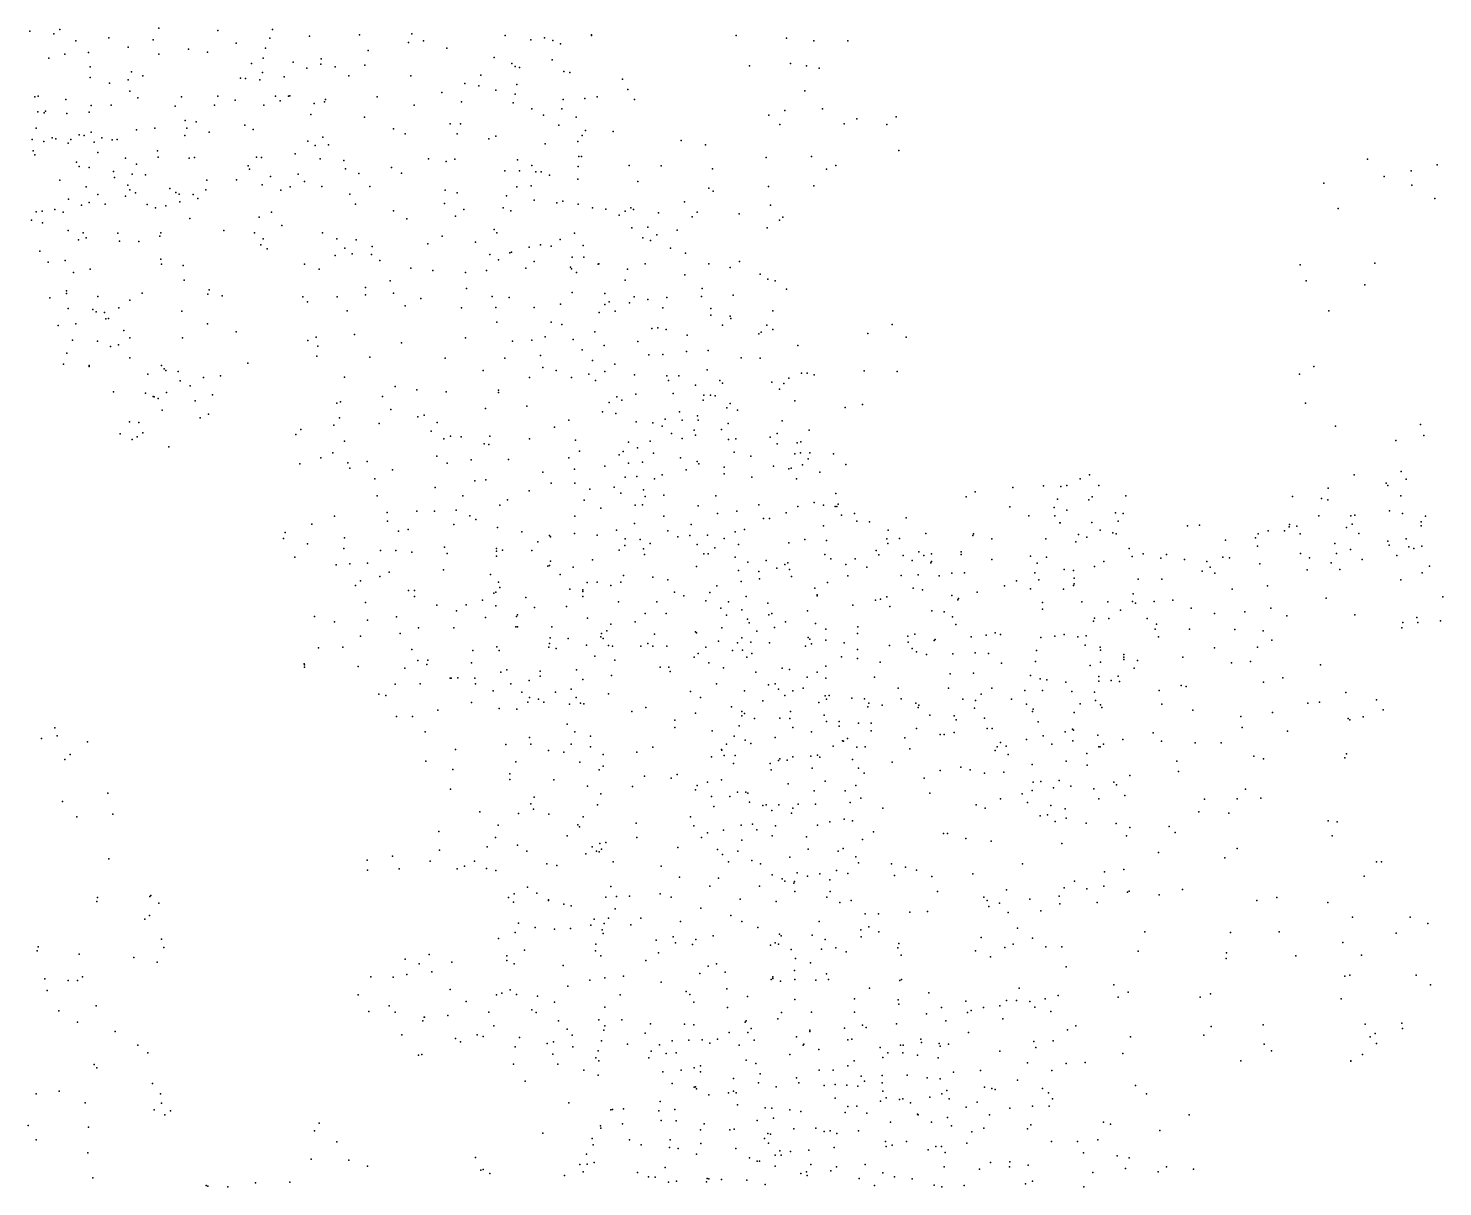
# Model space of a CAD drawing. Header units: millimetres. Extents: x -60275265 to 22802890, y -38578442 to 24337084.
# Drawn here: x -18733378 to -16174378, y -19917304 to -17821304 of the extents above; entities that cross this region are included whole.
import ezdxf

# ---------------------------------------------------------------- set-up
doc = ezdxf.new("R2010")
doc.units = ezdxf.units.MM
doc.header["$MEASUREMENT"] = 0
doc.layers.add('particles', color=7, linetype='Continuous', true_color=0x000000)

msp = doc.modelspace()

# ---------------------------------------------------------------- linework, layer by layer
at = {"layer": 'particles', "color": 93, "true_color": 0x67d435}
for p in [(-18730378, -17826304), (-18687378, -17831304), (-18676378, -17823304), (-18497378, -17821304), (-18390378, -17825304), (-18291378, -17823304), (-18224378, -17835304), (-18134378, -17833304), (-18039378, -17831304), (-17870378, -17834304), (-17714378, -17833304), (-17714378, -17834304), (-17452378, -17834304), (-18647378, -17844304), (-18587378, -17838304), (-18552378, -17855304), (-18507378, -17842304), (-18443378, -17859304), (-18357378, -17848304), (-18304378, -17857304), (-18296378, -17839304), (-18118378, -17861304), (-18045378, -17847304), (-18018378, -17844304), (-17976378, -17857304), (-17824378, -17842304), (-17799378, -17838304), (-17784378, -17843304), (-17770378, -17849304), (-17361378, -17839304), (-17312378, -17844304), (-17250378, -17844304), (-18696378, -17875304), (-18667378, -17868304), (-18624378, -17865304), (-18497378, -17868304), (-18409378, -17864304), (-18329378, -17885304), (-18308378, -17875304), (-18254378, -17882304), (-18204378, -17886304), (-18203378, -17876304), (-17890378, -17874304), (-17858378, -17885304), (-17785378, -17878304), (-17354378, -17885304), (-18621378, -17891304), (-18621378, -17910304), (-18546378, -17900304), (-18526378, -17907304), (-18349378, -17911304), (-18340378, -17912304), (-18309378, -17901304), (-18270378, -17909304), (-18229378, -17893304), (-18178378, -17891304), (-18153378, -17907304), (-18124378, -17888304), (-18041378, -17907304), (-17914378, -17906304), (-17852378, -17890304), (-17844378, -17892304), (-17764378, -17899304), (-17753378, -17901304), (-17428378, -17889304), (-17325378, -17889304), (-17302378, -17893304), (-18586378, -17920304), (-18552378, -17914304), (-18549378, -17935304), (-18314378, -17914304), (-17985378, -17937304), (-17943378, -17921304), (-17918378, -17925304), (-17887378, -17933304), (-17849378, -17923304), (-17658378, -17913304), (-17648378, -17932304), (-17328378, -17934304), (-18721378, -17945304), (-18715378, -17944304), (-18665378, -17950304), (-18619378, -17961304), (-18583378, -17960304), (-18535378, -17947304), (-18467378, -17962304), (-18456378, -17945304), (-18396378, -17960304), (-18390378, -17944304), (-18359378, -17951304), (-18307378, -17960304), (-18286378, -17944304), (-18277378, -17952304), (-18262378, -17944304), (-18260378, -17943304), (-18216378, -17957304), (-18197378, -17954304), (-18195378, -17950304), (-18102378, -17945304), (-18035378, -17960304), (-17949378, -17954304), (-17856378, -17956304), (-17852378, -17940304), (-17765378, -17950304), (-17726378, -17948304), (-17704378, -17945304), (-17636378, -17950304), (-18716378, -17972304), (-18704378, -17974304), (-18702378, -17971304), (-18663378, -17975304), (-18623378, -17973304), (-18449378, -17988304), (-18222378, -17977304), (-18125378, -17982304), (-17822378, -17967304), (-17801378, -17978304), (-17768378, -17967304), (-17742378, -17982304), (-17393378, -17978304), (-17364378, -17970304), (-17296378, -17967304), (-17234378, -17985304), (-17163378, -17981304), (-18719378, -18002304), (-18641378, -18014304), (-18632378, -18015304), (-18619378, -18009304), (-18537378, -18005304), (-18504378, -18002304), (-18450378, -18015304), (-18446378, -18002304), (-18429378, -17990304), (-18406378, -18009304), (-18341378, -17996304), (-18326378, -18004304), (-18072378, -18003304), (-18051378, -18012304), (-17970378, -17994304), (-17957378, -18012304), (-17951378, -17994304), (-17773378, -17996304), (-17731378, -18015304), (-17725378, -18006304), (-17675378, -18008304), (-17373378, -17995304), (-17257378, -17994304), (-17180378, -17995304), (-18726378, -18022304), (-18705378, -18026304), (-18690378, -18019304), (-18683378, -18021304), (-18661378, -18029304), (-18656378, -18022304), (-18614378, -18027304), (-18600378, -18019304), (-18581378, -18023304), (-18572378, -18022304), (-18227378, -18025304), (-18214378, -18033304), (-18200378, -18018304), (-18190378, -18032304), (-17900378, -18021304), (-17887378, -18016304), (-17798378, -18030304), (-17739378, -18026304), (-17552378, -18024304), (-17508378, -18032304), (-18724378, -18043304), (-18721378, -18050304), (-18646378, -18063304), (-18607378, -18046304), (-18557378, -18056304), (-18499378, -18043304), (-18498378, -18054304), (-18442378, -18056304), (-18432378, -18055304), (-18320378, -18054304), (-18311378, -18055304), (-18250378, -18048304), (-18205378, -18057304), (-18162378, -18060304), (-18009378, -18057304), (-17977378, -18062304), (-17961378, -18058304), (-17848378, -18059304), (-17737378, -18053304), (-17732378, -18053304), (-17398378, -18055304), (-17316378, -18053304), (-17158378, -18042304), (-16310378, -18058304), (-18641378, -18071304), (-18623378, -18073304), (-18579378, -18080304), (-18577378, -18091304), (-18545378, -18085304), (-18537378, -18067304), (-18521378, -18086304), (-18335378, -18070304), (-18333378, -18076304), (-18295378, -18089304), (-18245378, -18085304), (-18159378, -18075304), (-18135378, -18084304), (-18076378, -18073304), (-18058378, -18083304), (-17871378, -18079304), (-17844378, -18079304), (-17822378, -18069304), (-17815378, -18081304), (-17805378, -18081304), (-17790378, -18087304), (-17738378, -18071304), (-17646378, -18069304), (-17588378, -18070304), (-17495378, -18075304), (-17289378, -18076304), (-17272378, -18069304), (-16280378, -18089304), (-16231378, -18079304), (-16184378, -18068304), (-18676378, -18096304), (-18628378, -18108304), (-18553378, -18105304), (-18549378, -18113304), (-18477378, -18111304), (-18412378, -18113304), (-18410378, -18096304), (-18356378, -18095304), (-18310378, -18104304), (-18276378, -18114304), (-18259378, -18108304), (-18233378, -18098304), (-18202378, -18107304), (-18115378, -18107304), (-17979378, -18114304), (-17849378, -18108304), (-17823378, -18106304), (-17739378, -18094304), (-17630378, -18098304), (-17502378, -18110304), (-17494378, -18116304), (-17394378, -18107304), (-17312378, -18106304), (-16389378, -18101304), (-16230378, -18105304), (-18660378, -18130304), (-18637378, -18141304), (-18623378, -18136304), (-18607378, -18122304), (-18594378, -18139304), (-18557378, -18125304), (-18539378, -18119304), (-18518378, -18140304), (-18484378, -18142304), (-18466378, -18118304), (-18460378, -18121304), (-18459378, -18135304), (-18435378, -18122304), (-18426378, -18129304), (-18151378, -18121304), (-18141378, -18139304), (-17980378, -18138304), (-17957378, -18119304), (-17868378, -18124304), (-17818378, -18132304), (-17777378, -18137304), (-17766378, -18134304), (-17738378, -18139304), (-17546378, -18135304), (-17390378, -18141304), (-16188378, -18129304), (-18727378, -18168304), (-18719378, -18153304), (-18708378, -18152304), (-18685378, -18149304), (-18670378, -18154304), (-18503378, -18146304), (-18441378, -18165304), (-18315378, -18163304), (-18293378, -18154304), (-18072378, -18151304), (-18048378, -18166304), (-17960378, -18161304), (-17945378, -18149304), (-17874378, -18146304), (-17860378, -18151304), (-17712378, -18146304), (-17688378, -18148304), (-17664378, -18159304), (-17653378, -18152304), (-17643378, -18146304), (-17638378, -18149304), (-17593378, -18155304), (-17532378, -18162304), (-17523378, -18154304), (-17447378, -18157304), (-17374378, -18168304), (-17368378, -18163304), (-16363378, -18147304), (-18707378, -18173304), (-18661378, -18187304), (-18634378, -18191304), (-18571378, -18192304), (-18493378, -18191304), (-18379378, -18187304), (-18324378, -18191304), (-18274378, -18178304), (-18201378, -18191304), (-17890378, -18185304), (-17885378, -18191304), (-17745378, -18192304), (-17641378, -18182304), (-17612378, -18181304), (-17559378, -18186304), (-17396378, -18182304), (-18642378, -18204304), (-18628378, -18200304), (-18568378, -18206304), (-18533378, -18207304), (-18495378, -18197304), (-18312378, -18213304), (-18308378, -18202304), (-18175378, -18202304), (-18160378, -18219304), (-18140378, -18204304), (-18111378, -18216304), (-18010378, -18211304), (-17984378, -18197304), (-17924378, -18208304), (-17827378, -18217304), (-17806378, -18213304), (-17787378, -18215304), (-17771378, -18203304), (-17729378, -18214304), (-17621378, -18200304), (-17607378, -18205304), (-17596378, -18195304), (-17571378, -18219304), (-18712378, -18224304), (-18697378, -18244304), (-18666378, -18241304), (-18493378, -18239304), (-18301378, -18220304), (-18178378, -18232304), (-18147378, -18229304), (-18112378, -18230304), (-18097378, -18241304), (-17898378, -18230304), (-17882378, -18240304), (-17862378, -18227304), (-17859378, -18226304), (-17818378, -18243304), (-17749378, -18235304), (-17728378, -18235304), (-17544378, -18228304), (-17446378, -18243304), (-18651378, -18263304), (-18621378, -18257304), (-18492378, -18248304), (-18453378, -18250304), (-18233378, -18248304), (-18207378, -18257304), (-18041378, -18255304), (-18001378, -18259304), (-17942378, -18263304), (-17904378, -18259304), (-17833378, -18255304), (-17752378, -18253304), (-17750378, -18256304), (-17741378, -18263304), (-17702378, -18248304), (-17701378, -18247304), (-17649378, -18257304), (-17617378, -18247304), (-17545378, -18267304), (-17502378, -18247304), (-17463378, -18254304), (-17409378, -18266304), (-16432378, -18249304), (-16297378, -18246304), (-18664378, -18296304), (-18451378, -18277304), (-18406378, -18294304), (-18123378, -18290304), (-18078378, -18278304), (-17940378, -18292304), (-17653378, -18277304), (-17514378, -18292304), (-17395378, -18275304), (-17382378, -18278304), (-17361378, -18293304), (-16421378, -18278304), (-16315378, -18285304), (-18694378, -18309304), (-18664378, -18301304), (-18607378, -18306304), (-18549378, -18313304), (-18527378, -18300304), (-18408378, -18302304), (-18382378, -18305304), (-18236378, -18307304), (-18228378, -18316304), (-18174378, -18307304), (-18123378, -18303304), (-18072378, -18300304), (-18023378, -18310304), (-17894378, -18306304), (-17863378, -18308304), (-17770378, -18320304), (-17749378, -18299304), (-17690378, -18301304), (-17690378, -18321304), (-17682378, -18316304), (-17645378, -18318304), (-17637378, -18307304), (-17612378, -18312304), (-17578378, -18308304), (-17515378, -18306304), (-17458378, -18304304), (-18661378, -18328304), (-18616378, -18330304), (-18610378, -18334304), (-18595378, -18335304), (-18593378, -18347304), (-18588378, -18346304), (-18569378, -18327304), (-18455378, -18333304), (-18156378, -18332304), (-18051378, -18323304), (-17949378, -18327304), (-17887378, -18326304), (-17818378, -18326304), (-17700378, -18335304), (-17671378, -18333304), (-17585378, -18327304), (-17498378, -18328304), (-17498378, -18340304), (-17463378, -18342304), (-17462378, -18346304), (-17386378, -18332304), (-16380378, -18332304), (-18679378, -18359304), (-18647378, -18356304), (-18560378, -18368304), (-18409378, -18356304), (-18357378, -18370304), (-17885378, -18353304), (-17787378, -18353304), (-17768378, -18357304), (-17708378, -18370304), (-17605378, -18364304), (-17594378, -18363304), (-17579378, -18366304), (-17477378, -18358304), (-17407378, -18371304), (-17397378, -18358304), (-17386378, -18366304), (-17214378, -18373304), (-17170378, -18357304), (-18653378, -18385304), (-18608378, -18387304), (-18584378, -18397304), (-18570378, -18394304), (-18549378, -18381304), (-18454378, -18381304), (-18227378, -18386304), (-18212378, -18380304), (-18209378, -18396304), (-18143378, -18375304), (-18058378, -18390304), (-17942378, -18381304), (-17857378, -18387304), (-17822378, -18385304), (-17798378, -18379304), (-17747378, -18384304), (-17691378, -18395304), (-17630378, -18388304), (-17541378, -18376304), (-17411378, -18374304), (-17341378, -18395304), (-17145378, -18380304), (-18663378, -18409304), (-18549378, -18417304), (-18211378, -18414304), (-18115378, -18416304), (-17979378, -18418304), (-17871378, -18418304), (-17806378, -18413304), (-17731378, -18403304), (-17712378, -18422304), (-17610378, -18412304), (-17585378, -18411304), (-17542378, -18406304), (-17503378, -18404304), (-17443378, -18417304), (-17409378, -18418304), (-18669378, -18429304), (-18623378, -18431304), (-18623378, -18433304), (-18517378, -18447304), (-18492378, -18431304), (-18487378, -18437304), (-18484378, -18440304), (-18462378, -18442304), (-18385378, -18450304), (-18336378, -18427304), (-17910378, -18440304), (-17802378, -18435304), (-17778378, -18440304), (-17719378, -18447304), (-17690378, -18442304), (-17672378, -18429304), (-17636378, -18448304), (-17578378, -18450304), (-17556378, -18450304), (-17505378, -18439304), (-17334378, -18445304), (-17324378, -18445304), (-17311378, -18448304), (-17221378, -18441304), (-17161378, -18442304), (-16433378, -18447304), (-16407378, -18433304), (-18458378, -18459304), (-18440378, -18468304), (-18416378, -18453304), (-18161378, -18452304), (-18069378, -18469304), (-18030378, -18475304), (-17826378, -18453304), (-17750378, -18453304), (-17707378, -18458304), (-17575378, -18458304), (-17526378, -18467304), (-17482378, -18458304), (-17477378, -18463304), (-17388378, -18461304), (-17374378, -18474304), (-17366378, -18464304), (-17357378, -18454304), (-18579378, -18479304), (-18521378, -18481304), (-18507378, -18487304), (-18505378, -18488304), (-18498378, -18491304), (-18483378, -18480304), (-18431378, -18495304), (-18400378, -18484304), (-18175378, -18499304), (-18168378, -18497304), (-18092378, -18487304), (-17977378, -18479304), (-17882378, -18476304), (-17882378, -18480304), (-17682378, -18498304), (-17668378, -18488304), (-17659378, -18494304), (-17634378, -18483304), (-17566378, -18482304), (-17512378, -18494304), (-17511378, -18485304), (-17499378, -18485304), (-17490378, -18486304), (-17463378, -18500304), (-17346378, -18495304), (-16422378, -18499304), (-18491378, -18512304), (-18422378, -18526304), (-18407378, -18519304), (-18170378, -18526304), (-18077378, -18511304), (-18028378, -18524304), (-18017378, -18521304), (-17906378, -18509304), (-17831378, -18505304), (-17694378, -18515304), (-17670378, -18518304), (-17555378, -18515304), (-17522378, -18522304), (-17469378, -18508304), (-17450378, -18512304), (-17255378, -18507304), (-17224378, -18502304), (-18550378, -18533304), (-18533378, -18534304), (-18240378, -18547304), (-18180378, -18539304), (-18098378, -18536304), (-18004378, -18550304), (-17993378, -18534304), (-17781378, -18543304), (-17755378, -18530304), (-17633378, -18533304), (-17603378, -18535304), (-17586378, -18541304), (-17581378, -18528304), (-17550378, -18530304), (-17528378, -18548304), (-17521378, -18530304), (-17479378, -18547304), (-17467378, -18536304), (-17369378, -18531304), (-17320378, -18548304), (-16368378, -18541304), (-16214378, -18538304), (-18567378, -18555304), (-18545378, -18565304), (-18536378, -18560304), (-18526378, -18553304), (-18479378, -18578304), (-18249378, -18556304), (-18161378, -18568304), (-17981378, -18564304), (-17969378, -18559304), (-17950378, -18560304), (-17908378, -18573304), (-17900378, -18574304), (-17898378, -18559304), (-17826378, -18564304), (-17743378, -18566304), (-17647378, -18570304), (-17608378, -18568304), (-17569378, -18554304), (-17550378, -18563304), (-17526378, -18557304), (-17466378, -18565304), (-17453378, -18564304), (-17391378, -18561304), (-17378378, -18554304), (-17378378, -18573304), (-17342378, -18571304), (-17335378, -18569304), (-16259378, -18567304), (-16208378, -18558304), (-18204378, -18598304), (-18182378, -18589304), (-17994378, -18595304), (-17932378, -18602304), (-17864378, -18601304), (-17755378, -18598304), (-17736378, -18586304), (-17664378, -18593304), (-17657378, -18587304), (-17631378, -18580304), (-17602378, -18590304), (-17553378, -18598304), (-17456378, -18588304), (-17426378, -18595304), (-17346378, -18591304), (-17336378, -18589304), (-17322378, -18600304), (-17319378, -18589304), (-17276378, -18591304), (-18242378, -18609304), (-18155378, -18607304), (-18151378, -18617304), (-18120378, -18605304), (-18074378, -18620304), (-17975378, -18608304), (-17802378, -18624304), (-17745378, -18619304), (-17690378, -18613304), (-17647378, -18608304), (-17622378, -18606304), (-17586378, -18629304), (-17543378, -18620304), (-17523378, -18605304), (-17520378, -18609304), (-17474378, -18615304), (-17474378, -18627304), (-17385378, -18613304), (-17357378, -18618304), (-17353378, -18617304), (-17332378, -18611304), (-17301378, -18624304), (-17254378, -18610304), (-16813378, -18629304), (-16334378, -18629304), (-16249378, -18623304), (-18106378, -18636304), (-17997378, -18652304), (-17925378, -18640304), (-17905378, -18638304), (-17787378, -18644304), (-17744378, -18644304), (-17673378, -18651304), (-17653378, -18633304), (-17632378, -18632304), (-17600378, -18636304), (-17424378, -18633304), (-17343378, -18636304), (-16952378, -18652304), (-16896378, -18649304), (-16865378, -18650304), (-16854378, -18648304), (-16830378, -18636304), (-16796378, -18648304), (-16381378, -18653304), (-16276378, -18644304), (-16273378, -18648304), (-16240378, -18637304), (-18102378, -18667304), (-17947378, -18667304), (-17866378, -18674304), (-17827378, -18658304), (-17727378, -18675304), (-17717378, -18655304), (-17661378, -18662304), (-17620378, -18656304), (-17617378, -18668304), (-17583378, -18666304), (-17489378, -18667304), (-17311378, -18679304), (-17272378, -18663304), (-17036378, -18669304), (-17020378, -18660304), (-16871378, -18673304), (-16814378, -18674304), (-16808378, -18669304), (-16747378, -18667304), (-16446378, -18668304), (-16393378, -18672304), (-16382378, -18674304), (-16250378, -18667304), (-18179378, -18704304), (-18084378, -18697304), (-18030378, -18695304), (-17998378, -18695304), (-17959378, -18693304), (-17934378, -18703304), (-17880378, -18684304), (-17744378, -18704304), (-17697378, -18689304), (-17635378, -18684304), (-17622378, -18683304), (-17583378, -18704304), (-17521378, -18685304), (-17486378, -18699304), (-17451378, -18695304), (-17411378, -18683304), (-17362378, -18698304), (-17341378, -18686304), (-17294378, -18684304), (-17273378, -18686304), (-17270378, -18686304), (-17268378, -18682304), (-17262378, -18702304), (-17238378, -18699304), (-16957378, -18687304), (-16923378, -18703304), (-16877378, -18688304), (-16876378, -18703304), (-16854378, -18693304), (-16766378, -18698304), (-16752378, -18699304), (-16398378, -18703304), (-16340378, -18703304), (-16333378, -18702304), (-16270378, -18694304), (-16247378, -18699304), (-16205378, -18704304), (-18220378, -18718304), (-18083378, -18713304), (-18063378, -18731304), (-18046378, -18728304), (-17963378, -18719304), (-17923378, -18710304), (-17884378, -18724304), (-17669378, -18729304), (-17636378, -18717304), (-17576378, -18730304), (-17534378, -18719304), (-17437378, -18728304), (-17403378, -18708304), (-17392378, -18708304), (-17294378, -18721304), (-17234378, -18713304), (-17211378, -18714304), (-17177378, -18729304), (-17145378, -18707304), (-16867378, -18716304), (-16866378, -18716304), (-16809378, -18715304), (-16794378, -18729304), (-16761378, -18713304), (-16636378, -18721304), (-16614378, -18720304), (-16490378, -18730304), (-16460378, -18730304), (-16452378, -18723304), (-16451378, -18719304), (-16438378, -18722304), (-16348378, -18724304), (-16338378, -18718304), (-16213378, -18714304), (-16213378, -18721304), (-18271378, -18744304), (-18268378, -18733304), (-18228378, -18754304), (-18161378, -18743304), (-17840378, -18732304), (-17811378, -18750304), (-17790378, -18739304), (-17788378, -18741304), (-17745378, -18735304), (-17704378, -18738304), (-17654378, -18757304), (-17653378, -18745304), (-17626378, -18746304), (-17608378, -18753304), (-17558378, -18741304), (-17536378, -18739304), (-17523378, -18755304), (-17504378, -18738304), (-17474378, -18744304), (-17454378, -18732304), (-17448378, -18755304), (-17357378, -18752304), (-17328378, -18746304), (-17289378, -18748304), (-17180378, -18745304), (-17178378, -18753304), (-17157378, -18744304), (-17109378, -18735304), (-17024378, -18739304), (-17023378, -18736304), (-16990378, -18745304), (-16892378, -18745304), (-16838378, -18750304), (-16833378, -18737304), (-16818378, -18742304), (-16771378, -18734304), (-16765378, -18736304), (-16567378, -18747304), (-16513378, -18743304), (-16508378, -18736304), (-16432378, -18736304), (-16369378, -18753304), (-16326378, -18735304), (-16273378, -18749304), (-16271378, -18756304), (-16240378, -18745304), (-18251378, -18778304), (-18162378, -18762304), (-18096378, -18766304), (-18068378, -18766304), (-18039378, -18769304), (-17980378, -18760304), (-17975378, -18771304), (-17886378, -18762304), (-17886378, -18767304), (-17886378, -18776304), (-17875378, -18765304), (-17822378, -18766304), (-17664378, -18765304), (-17620378, -18763304), (-17618378, -18773304), (-17511378, -18772304), (-17503378, -18772304), (-17491378, -18761304), (-17454378, -18778304), (-17292378, -18773304), (-17281378, -18781304), (-17237378, -18781304), (-17199378, -18766304), (-17194378, -18774304), (-17150378, -18775304), (-17122378, -18768304), (-17113378, -18775304), (-17099378, -18772304), (-17045378, -18768304), (-17045378, -18773304), (-16990378, -18782304), (-16920378, -18776304), (-16891378, -18778304), (-16741378, -18762304), (-16736378, -18777304), (-16716378, -18772304), (-16684378, -18780304), (-16684378, -18780304), (-16674378, -18773304), (-16641378, -18782304), (-16572378, -18778304), (-16560378, -18779304), (-16509378, -18758304), (-16431378, -18771304), (-16415378, -18779304), (-16366378, -18771304), (-16341378, -18764304), (-16320378, -18782304), (-16257378, -18775304), (-16235378, -18759304), (-16226378, -18762304), (-16212378, -18758304), (-18176378, -18792304), (-18151378, -18790304), (-18119378, -18789304), (-18080378, -18805304), (-17982378, -18801304), (-17793378, -18794304), (-17790378, -18793304), (-17788378, -18785304), (-17747378, -18796304), (-17712378, -18783304), (-17524378, -18795304), (-17448378, -18802304), (-17431378, -18787304), (-17411378, -18804304), (-17398378, -18784304), (-17379378, -18798304), (-17364378, -18791304), (-17359378, -18788304), (-17356378, -18800304), (-17254378, -18791304), (-17216378, -18796304), (-17134378, -18784304), (-17100378, -18788304), (-17099378, -18786304), (-17062378, -18807304), (-17039378, -18806304), (-16912378, -18806304), (-16908378, -18789304), (-16859378, -18800304), (-16842378, -18802304), (-16804378, -18795304), (-16787378, -18786304), (-16609378, -18803304), (-16601378, -18786304), (-16595378, -18796304), (-16586378, -18807304), (-16505378, -18790304), (-16419378, -18801304), (-16376378, -18788304), (-16360378, -18800304), (-16211378, -18806304), (-16198378, -18794304), (-18141378, -18829304), (-18132378, -18821304), (-18097378, -18813304), (-17897378, -18809304), (-17882378, -18823304), (-17880378, -18833304), (-17771378, -18809304), (-17722378, -18824304), (-17704378, -18823304), (-17679378, -18829304), (-17661378, -18823304), (-17656378, -18811304), (-17603378, -18814304), (-17576378, -18819304), (-17487378, -18830304), (-17443378, -18822304), (-17410378, -18817304), (-17352378, -18813304), (-17287378, -18824304), (-17250378, -18812304), (-17154378, -18811304), (-17123378, -18810304), (-17085378, -18812304), (-16967378, -18830304), (-16945378, -18821304), (-16905378, -18819304), (-16842378, -18829304), (-16841378, -18816304), (-16841378, -18826304), (-16725378, -18818304), (-16682378, -18818304), (-16491378, -18830304), (-16250378, -18819304), (-18045378, -18838304), (-18034378, -18838304), (-18034378, -18849304), (-17911378, -18856304), (-17891378, -18843304), (-17887378, -18841304), (-17833378, -18851304), (-17753378, -18836304), (-17730378, -18837304), (-17730378, -18840304), (-17730378, -18849304), (-17665378, -18859304), (-17596378, -18859304), (-17564378, -18841304), (-17547378, -18848304), (-17507378, -18857304), (-17500378, -18842304), (-17466378, -18859304), (-17434378, -18849304), (-17310378, -18834304), (-17306378, -18846304), (-17306378, -18848304), (-17200378, -18856304), (-17191378, -18854304), (-17180378, -18850304), (-17132378, -18834304), (-17115378, -18837304), (-17062378, -18847304), (-17051378, -18855304), (-17050378, -18853304), (-17016378, -18841304), (-16920378, -18835304), (-16860378, -18836304), (-16827378, -18859304), (-16780378, -18859304), (-16735378, -18858304), (-16734378, -18844304), (-16696378, -18858304), (-16662378, -18856304), (-16555378, -18836304), (-16385378, -18852304), (-16174378, -18850304), (-18215378, -18885304), (-18123378, -18860304), (-17994378, -18865304), (-17958378, -18875304), (-17941378, -18864304), (-17887378, -18866304), (-17850378, -18885304), (-17848378, -18882304), (-17817378, -18869304), (-17759378, -18867304), (-17617378, -18880304), (-17579378, -18880304), (-17480378, -18870304), (-17470378, -18883304), (-17442378, -18873304), (-17395378, -18861304), (-17393378, -18882304), (-17388378, -18880304), (-17323378, -18875304), (-17241378, -18865304), (-17174378, -18867304), (-17098378, -18875304), (-17076378, -18877304), (-16898378, -18860304), (-16898378, -18872304), (-16757378, -18874304), (-16730378, -18861304), (-16629378, -18870304), (-16587378, -18880304), (-16532378, -18877304), (-16485378, -18870304), (-16456378, -18884304), (-16333378, -18882304), (-18179378, -18895304), (-18119378, -18892304), (-18067378, -18886304), (-18027378, -18906304), (-17963378, -18906304), (-17906378, -18887304), (-17851378, -18904304), (-17848378, -18904304), (-17786378, -18904304), (-17721378, -18888304), (-17679378, -18899304), (-17635378, -18895304), (-17478378, -18906304), (-17432378, -18890304), (-17429378, -18897304), (-17383378, -18905304), (-17363378, -18895304), (-17309378, -18898304), (-17290378, -18908304), (-17232378, -18904304), (-17061378, -18886304), (-17055378, -18900304), (-16806378, -18894304), (-16804378, -18888304), (-16778378, -18889304), (-16709378, -18889304), (-16694378, -18908304), (-16692378, -18899304), (-16632378, -18908304), (-16550378, -18909304), (-16248378, -18906304), (-16246378, -18896304), (-16221378, -18887304), (-16219378, -18896304), (-16178378, -18893304), (-18132378, -18921304), (-18060378, -18916304), (-17790378, -18934304), (-17789378, -18924304), (-17756378, -18925304), (-17697378, -18922304), (-17696378, -18916304), (-17693378, -18925304), (-17686378, -18911304), (-17612378, -18934304), (-17600378, -18917304), (-17526378, -18913304), (-17524378, -18915304), (-17484378, -18930304), (-17450378, -18933304), (-17442378, -18924304), (-17426378, -18932304), (-17415378, -18912304), (-17392378, -18933304), (-17322378, -18923304), (-17319378, -18926304), (-17316378, -18935304), (-17290378, -18928304), (-17257378, -18933304), (-17233378, -18916304), (-17142378, -18921304), (-17141378, -18932304), (-17129378, -18917304), (-17094378, -18929304), (-17092378, -18927304), (-17027378, -18922304), (-17000378, -18919304), (-16984378, -18915304), (-16974378, -18918304), (-16901378, -18923304), (-16876378, -18921304), (-16859378, -18918304), (-16834378, -18922304), (-16819378, -18920304), (-16688378, -18922304), (-16499378, -18911304), (-16483378, -18928304), (-18208378, -18942304), (-18164378, -18941304), (-18039378, -18945304), (-17929378, -18947304), (-17885378, -18940304), (-17881378, -18947304), (-17791378, -18941304), (-17778378, -18943304), (-17723378, -18937304), (-17708378, -18957304), (-17683378, -18938304), (-17676378, -18939304), (-17625378, -18939304), (-17603378, -18939304), (-17578378, -18939304), (-17528378, -18959304), (-17521378, -18952304), (-17507378, -18941304), (-17459378, -18947304), (-17441378, -18946304), (-17433378, -18959304), (-17424378, -18952304), (-17327378, -18939304), (-17262378, -18958304), (-17233378, -18945304), (-17233378, -18961304), (-17175378, -18938304), (-17134378, -18943304), (-17126378, -18949304), (-17108378, -18954304), (-17060378, -18953304), (-17020378, -18951304), (-16996378, -18952304), (-16909378, -18947304), (-16821378, -18937304), (-16794378, -18941304), (-16793378, -18946304), (-16751378, -18954304), (-16751378, -18959304), (-16644378, -18959304), (-16587378, -18942304), (-16509378, -18941304), (-18234378, -18971304), (-18233378, -18973304), (-18233378, -18977304), (-18136378, -18976304), (-18052378, -18979304), (-18028378, -18965304), (-18012378, -18972304), (-18010378, -18964304), (-17931378, -18969304), (-17878378, -18986304), (-17867378, -18982304), (-17807378, -18984304), (-17741378, -18982304), (-17672378, -18964304), (-17590378, -18977304), (-17574378, -18977304), (-17572378, -18985304), (-17502378, -18969304), (-17475378, -18978304), (-17417378, -18986304), (-17369378, -18979304), (-17356378, -18981304), (-17306378, -18986304), (-17290378, -18975304), (-17192378, -18968304), (-16972378, -18970304), (-16911378, -18967304), (-16812378, -18974304), (-16793378, -18968304), (-16751378, -18963304), (-16732378, -18979304), (-16726378, -18965304), (-16556378, -18969304), (-16522378, -18967304), (-16395378, -18973304), (-18069378, -19008304), (-18024378, -19007304), (-17970378, -18997304), (-17968378, -18997304), (-17956378, -18996304), (-17925378, -18997304), (-17924378, -19007304), (-17860378, -19007304), (-17827378, -19001304), (-17807378, -18993304), (-17730378, -18999304), (-17678378, -18992304), (-17488378, -19007304), (-17394378, -19009304), (-17382378, -19007304), (-17324378, -18995304), (-17290378, -18997304), (-17202378, -18995304), (-17065378, -18989304), (-17023378, -18988304), (-16920378, -18992304), (-16902378, -18998304), (-16890378, -19000304), (-16856378, -19004304), (-16796378, -18994304), (-16796378, -19002304), (-16774378, -19001304), (-16761378, -18993304), (-16759378, -19003304), (-16647378, -19010304), (-16638378, -19012304), (-16498378, -19004304), (-16463378, -18996304), (-18099378, -19026304), (-18086378, -19028304), (-17892378, -19020304), (-17840378, -19022304), (-17826378, -19032304), (-17810378, -19035304), (-17779378, -19022304), (-17751378, -19017304), (-17742378, -19032304), (-17683378, -19025304), (-17535378, -19021304), (-17517378, -19032304), (-17437378, -19020304), (-17404378, -19038304), (-17376378, -19017304), (-17364378, -19028304), (-17350378, -19020304), (-17331378, -19015304), (-17291378, -19029304), (-17289378, -19035304), (-17284378, -19028304), (-17243378, -19033304), (-17220378, -19034304), (-17159378, -19015304), (-17154378, -19034304), (-17068378, -19015304), (-17042378, -19035304), (-17019378, -19037304), (-17009378, -19026304), (-16990378, -19015304), (-16954378, -19035304), (-16930378, -19019304), (-16898378, -19019304), (-16845378, -19021304), (-16804378, -19022304), (-16802378, -19037304), (-16687378, -19019304), (-16349378, -19023304), (-16294378, -19036304), (-17992378, -19055304), (-17931378, -19041304), (-17881378, -19052304), (-17849378, -19053304), (-17829378, -19040304), (-17800378, -19040304), (-17754378, -19044304), (-17734378, -19042304), (-17728378, -19043304), (-17641378, -19057304), (-17616378, -19050304), (-17526378, -19060304), (-17461378, -19049304), (-17442378, -19057304), (-17437378, -19061304), (-17354378, -19057304), (-17303378, -19041304), (-17293378, -19064304), (-17214378, -19049304), (-17212378, -19042304), (-17188378, -19046304), (-17127378, -19042304), (-17123378, -19050304), (-17122378, -19046304), (-17102378, -19064304), (-17021378, -19051304), (-16927378, -19044304), (-16916378, -19057304), (-16915378, -19053304), (-16841378, -19059304), (-16830378, -19043304), (-16793378, -19045304), (-16791378, -19050304), (-16682378, -19044304), (-16626378, -19055304), (-16482378, -19059304), (-16418378, -19042304), (-16397378, -19040304), (-16282378, -19054304), (-18685378, -19087304), (-18067378, -19066304), (-18038378, -19066304), (-17758378, -19080304), (-17563378, -19073304), (-17563378, -19086304), (-17447378, -19083304), (-17442378, -19065304), (-17419378, -19070304), (-17373378, -19069304), (-17355378, -19070304), (-17350378, -19086304), (-17289378, -19075304), (-17266378, -19075304), (-17266378, -19084304), (-17231378, -19078304), (-17208378, -19078304), (-17126378, -19088304), (-17058378, -19065304), (-17054378, -19072304), (-17003378, -19069304), (-16998378, -19088304), (-16989378, -19088304), (-16906378, -19076304), (-16844378, -19089304), (-16539378, -19066304), (-16537378, -19086304), (-16345378, -19070304), (-16342378, -19072304), (-16318378, -19067304), (-18709378, -19106304), (-18681378, -19101304), (-18626378, -19112304), (-18015378, -19094304), (-17826378, -19104304), (-17744378, -19094304), (-17716378, -19102304), (-17496378, -19092304), (-17456378, -19102304), (-17436378, -19109304), (-17426378, -19115304), (-17382378, -19104304), (-17316378, -19094304), (-17260378, -19110304), (-17258378, -19111304), (-17251378, -19106304), (-17208378, -19092304), (-17147378, -19105304), (-17083378, -19099304), (-17076378, -19099304), (-17058378, -19095304), (-16974378, -19113304), (-16927378, -19108304), (-16897378, -19101304), (-16857378, -19094304), (-16843378, -19110304), (-16842378, -19091304), (-16798378, -19100304), (-16753378, -19108304), (-16698378, -19096304), (-16683378, -19111304), (-16622378, -19114304), (-16575378, -19114304), (-16455378, -19093304), (-18657378, -19135304), (-17960378, -19126304), (-17869378, -19117304), (-17824378, -19116304), (-17792378, -19128304), (-17764378, -19131304), (-17751378, -19116304), (-17716378, -19121304), (-17693378, -19135304), (-17632378, -19131304), (-17603378, -19122304), (-17497378, -19139304), (-17479378, -19126304), (-17478378, -19127304), (-17474378, -19137304), (-17470378, -19116304), (-17454378, -19137304), (-17350378, -19139304), (-17317378, -19138304), (-17305378, -19136304), (-17301378, -19140304), (-17277378, -19120304), (-17234378, -19122304), (-17219378, -19121304), (-17138378, -19125304), (-16984378, -19128304), (-16980378, -19121304), (-16964378, -19120304), (-16960378, -19135304), (-16881378, -19116304), (-16818378, -19133304), (-16796378, -19121304), (-16794378, -19121304), (-16788378, -19116304), (-16516378, -19138304), (-16351378, -19141304), (-16348378, -19134304), (-18667378, -19144304), (-18014378, -19147304), (-17965378, -19162304), (-17851378, -19148304), (-17735378, -19149304), (-17700378, -19163304), (-17693378, -19156304), (-17457378, -19151304), (-17391378, -19151304), (-17389378, -19163304), (-17376378, -19146304), (-17373378, -19143304), (-17360378, -19145304), (-17315378, -19160304), (-17242378, -19144304), (-17231378, -19160304), (-17170378, -19149304), (-17083378, -19164304), (-17046378, -19158304), (-17029378, -19163304), (-16917378, -19153304), (-16855378, -19147304), (-16817378, -19154304), (-16655378, -19147304), (-16652378, -19166304), (-16498378, -19143304), (-17862378, -19170304), (-17862378, -19180304), (-17782378, -19181304), (-17721378, -19192304), (-17618378, -19174304), (-17570378, -19178304), (-17559378, -19171304), (-17523378, -19191304), (-17504378, -19185304), (-17479378, -19181304), (-17358378, -19188304), (-17291378, -19183304), (-17236378, -19191304), (-17221378, -19169304), (-17112378, -19178304), (-17003378, -19169304), (-16968378, -19167304), (-16915378, -19185304), (-16901378, -19184304), (-16868378, -19182304), (-16847378, -19192304), (-16769378, -19185304), (-16764378, -19190304), (-16740378, -19173304), (-18589378, -19205304), (-17969378, -19198304), (-17818378, -19212304), (-17697378, -19206304), (-17640378, -19193304), (-17526378, -19199304), (-17497378, -19211304), (-17464378, -19211304), (-17450378, -19203304), (-17435378, -19203304), (-17431378, -19205304), (-17311378, -19201304), (-17255378, -19201304), (-17227378, -19214304), (-17102378, -19205304), (-16974378, -19215304), (-16935378, -19206304), (-16917378, -19200304), (-16878378, -19195304), (-16805378, -19197304), (-16796378, -19215304), (-16749378, -19209304), (-16605378, -19216304), (-16546378, -19215304), (-16531378, -19198304), (-16503378, -19214304), (-18671378, -19220304), (-18580378, -19243304), (-17916378, -19239304), (-17846378, -19242304), (-17824378, -19224304), (-17819378, -19234304), (-17791378, -19243304), (-17703378, -19226304), (-17493378, -19229304), (-17428378, -19221304), (-17404378, -19227304), (-17398378, -19226304), (-17388378, -19236304), (-17375378, -19226304), (-17352378, -19241304), (-17350378, -19232304), (-17340378, -19225304), (-17309378, -19225304), (-17246378, -19222304), (-17187378, -19232304), (-17018378, -19226304), (-17002378, -19232304), (-16925378, -19222304), (-16883378, -19227304), (-16857378, -19233304), (-16615378, -19239304), (-16561378, -19241304), (-18645378, -19248304), (-17883378, -19263304), (-17739378, -19262304), (-17736378, -19266304), (-17729378, -19248304), (-17633378, -19259304), (-17535378, -19248304), (-17529378, -19264304), (-17443378, -19263304), (-17423378, -19261304), (-17381378, -19264304), (-17305378, -19263304), (-17283378, -19257304), (-17257378, -19252304), (-17242378, -19255304), (-16902378, -19246304), (-16889378, -19244304), (-16875378, -19256304), (-16855378, -19250304), (-16819378, -19259304), (-16765378, -19260304), (-16740378, -19267304), (-16669378, -19265304), (-16381378, -19255304), (-16365378, -19257304), (-17990378, -19274304), (-17888378, -19285304), (-17758378, -19282304), (-17688378, -19294304), (-17632378, -19285304), (-17515378, -19285304), (-17504378, -19277304), (-17475378, -19272304), (-17442378, -19290304), (-17415378, -19271304), (-17387378, -19282304), (-17325378, -19284304), (-17224378, -19289304), (-17204378, -19275304), (-17077378, -19278304), (-17070378, -19278304), (-17037378, -19287304), (-16991378, -19292304), (-16746378, -19282304), (-16658378, -19276304), (-16374378, -19282304), (-18074378, -19319304), (-17989378, -19308304), (-17903378, -19302304), (-17848378, -19299304), (-17831378, -19310304), (-17724378, -19315304), (-17713378, -19302304), (-17705378, -19310304), (-17700378, -19311304), (-17699378, -19296304), (-17696378, -19306304), (-17558378, -19303304), (-17486378, -19307304), (-17477378, -19316304), (-17449378, -19310304), (-17322378, -19306304), (-17268378, -19310304), (-17259378, -19305304), (-17236378, -19320304), (-16863378, -19296304), (-16688378, -19312304), (-16546378, -19305304), (-18587378, -19324304), (-18120378, -19326304), (-18119378, -19344304), (-18062378, -19342304), (-18006378, -19328304), (-17957378, -19342304), (-17944378, -19337304), (-17926378, -19328304), (-17904378, -19341304), (-17887378, -19345304), (-17795378, -19333304), (-17777378, -19336304), (-17675378, -19329304), (-17588378, -19337304), (-17466378, -19329304), (-17424378, -19327304), (-17408378, -19333304), (-17355378, -19321304), (-17271378, -19345304), (-17231378, -19331304), (-17171378, -19333304), (-17146378, -19339304), (-17126378, -19344304), (-16934378, -19333304), (-16751378, -19343304), (-16568378, -19322304), (-16294378, -19329304), (-16285378, -19329304), (-17555378, -19357304), (-17484378, -19359304), (-17387378, -19353304), (-17369378, -19360304), (-17364378, -19364304), (-17348378, -19368304), (-17347378, -19365304), (-17342378, -19349304), (-17323378, -19355304), (-17301378, -19351304), (-17283378, -19362304), (-17250378, -19350304), (-17166378, -19354304), (-17098378, -19356304), (-17024378, -19351304), (-16840378, -19364304), (-16786378, -19347304), (-16316378, -19355304), (-18608378, -19394304), (-18513378, -19392304), (-18511378, -19390304), (-17864378, -19394304), (-17854378, -19387304), (-17830378, -19375304), (-17813378, -19386304), (-17688378, -19393304), (-17679378, -19374304), (-17669378, -19392304), (-17645378, -19391304), (-17590378, -19387304), (-17570378, -19393304), (-17500378, -19373304), (-17410378, -19373304), (-17346378, -19383304), (-17288378, -19393304), (-17282378, -19383304), (-17088378, -19383304), (-17004378, -19393304), (-16963378, -19380304), (-16868378, -19391304), (-16859378, -19376304), (-16818378, -19378304), (-16787378, -19373304), (-16744378, -19384304), (-16741378, -19382304), (-16687378, -19389304), (-16645378, -19379304), (-16474378, -19394304), (-18609378, -19401304), (-18497378, -19404304), (-17855378, -19402304), (-17792378, -19398304), (-17792378, -19399304), (-17764378, -19406304), (-17751378, -19409304), (-17671378, -19414304), (-17516378, -19413304), (-17445378, -19397304), (-17380378, -19401304), (-17265378, -19403304), (-17244378, -19399304), (-17138378, -19420304), (-17106378, -19419304), (-16998378, -19399304), (-16995378, -19410304), (-16976378, -19404304), (-16960378, -19421304), (-16921378, -19397304), (-16901378, -19418304), (-16867378, -19405304), (-16799378, -19403304), (-16510378, -19399304), (-16382378, -19403304), (-18522378, -19433304), (-18514378, -19426304), (-17846378, -19440304), (-17816378, -19448304), (-17715378, -19444304), (-17709378, -19433304), (-17691378, -19441304), (-17683378, -19431304), (-17643378, -19443304), (-17625378, -19431304), (-17553378, -19437304), (-17462378, -19426304), (-17442378, -19437304), (-17413378, -19448304), (-17302378, -19437304), (-17219378, -19423304), (-17212378, -19447304), (-17195378, -19423304), (-16337378, -19429304), (-16233378, -19429304), (-16201378, -19441304), (-18492378, -19469304), (-17882378, -19468304), (-17852378, -19457304), (-17781378, -19451304), (-17752378, -19450304), (-17695378, -19452304), (-17693378, -19459304), (-17597378, -19471304), (-17566378, -19465304), (-17525378, -19470304), (-17494378, -19463304), (-17374378, -19460304), (-17371378, -19463304), (-17315378, -19462304), (-17291378, -19470304), (-17227378, -19452304), (-17226378, -19465304), (-17194378, -19456304), (-17009378, -19466304), (-16943378, -19449304), (-16916378, -19467304), (-16713378, -19456304), (-16558378, -19457304), (-16470378, -19456304), (-16258378, -19458304), (-18717378, -19490304), (-18715378, -19483304), (-18641378, -19496304), (-18488378, -19484304), (-18008378, -19497304), (-17867378, -19499304), (-17835378, -19489304), (-17707378, -19490304), (-17706378, -19478304), (-17697378, -19499304), (-17593378, -19494304), (-17562378, -19476304), (-17531378, -19479304), (-17390378, -19480304), (-17382378, -19476304), (-17376378, -19478304), (-17353378, -19488304), (-17298378, -19487304), (-17272378, -19485304), (-17253378, -19492304), (-17160378, -19485304), (-17158378, -19477304), (-17154378, -19498304), (-17019378, -19490304), (-16966378, -19484304), (-16951378, -19478304), (-16892378, -19483304), (-16863378, -19483304), (-16725378, -19491304), (-16565378, -19494304), (-16440378, -19499304), (-16355378, -19475304), (-16321378, -19498304), (-18542378, -19502304), (-18500378, -19511304), (-18051378, -19505304), (-18026378, -19514304), (-17967378, -19511304), (-17867378, -19508304), (-17854378, -19514304), (-17765378, -19517304), (-17616378, -19508304), (-17503378, -19518304), (-17488378, -19514304), (-17345378, -19504304), (-17318378, -19512304), (-16992378, -19501304), (-16855378, -19519304), (-16566378, -19504304), (-18703378, -19541304), (-18661378, -19544304), (-18644378, -19544304), (-18635378, -19537304), (-18113378, -19537304), (-18073378, -19538304), (-18048378, -19533304), (-18003378, -19528304), (-17717378, -19543304), (-17690378, -19539304), (-17656378, -19536304), (-17588378, -19547304), (-17518378, -19531304), (-17472378, -19529304), (-17389378, -19542304), (-17386378, -19537304), (-17386378, -19540304), (-17372378, -19545304), (-17347378, -19526304), (-17346378, -19542304), (-17308378, -19543304), (-17289378, -19532304), (-17285378, -19542304), (-17156378, -19544304), (-17153378, -19542304), (-16351378, -19536304), (-16342378, -19534304), (-16222378, -19534304), (-18699378, -19562304), (-18136378, -19570304), (-17970378, -19560304), (-17886378, -19570304), (-17876378, -19567304), (-17861378, -19561304), (-17850378, -19569304), (-17812378, -19572304), (-17757378, -19554304), (-17662378, -19570304), (-17543378, -19564304), (-17536378, -19569304), (-17469378, -19559304), (-17432378, -19573304), (-17211378, -19558304), (-17104378, -19566304), (-16940378, -19558304), (-16870378, -19571304), (-16769378, -19552304), (-16761378, -19574304), (-16743378, -19565304), (-16613378, -19574304), (-16594378, -19568304), (-16196378, -19552304), (-18678378, -19599304), (-18610378, -19590304), (-18117378, -19600304), (-18080378, -19590304), (-18069378, -19601304), (-17941378, -19582304), (-17900378, -19601304), (-17822378, -19597304), (-17781378, -19583304), (-17690378, -19592304), (-17529378, -19583304), (-17468378, -19593304), (-17346378, -19578304), (-17316378, -19601304), (-17238378, -19577304), (-17238378, -19601304), (-17159378, -19579304), (-17158378, -19587304), (-17081378, -19593304), (-17037378, -19581304), (-17027378, -19598304), (-17005378, -19593304), (-16975378, -19590304), (-16963378, -19580304), (-16945378, -19580304), (-16921378, -19582304), (-16912378, -19592304), (-16893378, -19577304), (-16883378, -19600304), (-16358378, -19577304), (-18644378, -19619304), (-18019378, -19617304), (-18017378, -19610304), (-18016378, -19610304), (-17974378, -19607304), (-17891378, -19626304), (-17814378, -19602304), (-17774378, -19617304), (-17701378, -19615304), (-17690378, -19626304), (-17659378, -19615304), (-17607378, -19622304), (-17546378, -19623304), (-17529378, -19624304), (-17436378, -19619304), (-17434378, -19617304), (-17377378, -19613304), (-17370378, -19602304), (-17224378, -19625304), (-17162378, -19622304), (-17108378, -19604304), (-17073378, -19617304), (-17034378, -19602304), (-16970378, -19613304), (-16838378, -19626304), (-16593378, -19627304), (-16499378, -19624304), (-16314378, -19623304), (-16248378, -19621304), (-18576378, -19636304), (-18057378, -19642304), (-17960378, -19649304), (-17921378, -19642304), (-17910378, -19645304), (-17844378, -19647304), (-17758378, -19632304), (-17749378, -19643304), (-17692378, -19634304), (-17617378, -19639304), (-17538378, -19652304), (-17514378, -19651304), (-17486378, -19650304), (-17465378, -19638304), (-17431378, -19638304), (-17425378, -19631304), (-17420378, -19652304), (-17343378, -19646304), (-17319378, -19634304), (-17319378, -19636304), (-17256378, -19630304), (-17250378, -19651304), (-17243378, -19650304), (-17217378, -19629304), (-17118378, -19650304), (-17032378, -19638304), (-16853378, -19633304), (-16739378, -19646304), (-16606378, -19643304), (-16305378, -19646304), (-16296378, -19640304), (-16247378, -19631304), (-18535378, -19661304), (-18517378, -19675304), (-18021378, -19678304), (-17951378, -19655304), (-17852378, -19664304), (-17794378, -19658304), (-17784378, -19677304), (-17783378, -19655304), (-17748378, -19664304), (-17702378, -19671304), (-17696378, -19653304), (-17649378, -19659304), (-17606378, -19672304), (-17591378, -19660304), (-17579378, -19676304), (-17568378, -19653304), (-17561378, -19675304), (-17500378, -19657304), (-17447378, -19661304), (-17355378, -19678304), (-17331378, -19661304), (-17330378, -19659304), (-17303378, -19669304), (-17192378, -19665304), (-17178378, -19675304), (-17155378, -19661304), (-17151378, -19675304), (-17150378, -19661304), (-17117378, -19656304), (-17085378, -19658304), (-17083378, -19663304), (-17068378, -19659304), (-16975378, -19672304), (-16914378, -19654304), (-16910378, -19665304), (-16879378, -19653304), (-16753378, -19676304), (-16497378, -19659304), (-16484378, -19671304), (-16319378, -19678304), (-16294378, -19658304), (-18614378, -19696304), (-18609378, -19702304), (-18027378, -19679304), (-17855378, -19695304), (-17775378, -19695304), (-17706378, -19684304), (-17701378, -19689304), (-17610378, -19684304), (-17528378, -19702304), (-17517378, -19698304), (-17434378, -19688304), (-17417378, -19694304), (-17250378, -19698304), (-17239378, -19689304), (-17187378, -19683304), (-17124378, -19679304), (-17087378, -19684304), (-16925378, -19693304), (-16855378, -19694304), (-16821378, -19692304), (-16539378, -19689304), (-16340378, -19689304), (-16340378, -19690304), (-17834378, -19726304), (-17728378, -19706304), (-17702378, -19715304), (-17585378, -19709304), (-17552378, -19706304), (-17517378, -19709304), (-17457378, -19721304), (-17412378, -19729304), (-17409378, -19713304), (-17343378, -19720304), (-17339378, -19729304), (-17302378, -19706304), (-17277378, -19706304), (-17226378, -19717304), (-17220378, -19726304), (-17188378, -19716304), (-17188378, -19729304), (-17143378, -19715304), (-17107378, -19720304), (-17083378, -19722304), (-17059378, -19710304), (-17010378, -19707304), (-16943378, -19724304), (-16881378, -19707304), (-18719378, -19749304), (-18677378, -19744304), (-18508378, -19730304), (-18494378, -19749304), (-17568378, -19730304), (-17528378, -19737304), (-17526378, -19736304), (-17524378, -19740304), (-17502378, -19751304), (-17466378, -19747304), (-17457378, -19744304), (-17452378, -19747304), (-17380378, -19736304), (-17293378, -19734304), (-17273378, -19732304), (-17252378, -19733304), (-17232378, -19735304), (-17187378, -19744304), (-17102378, -19755304), (-17080378, -19749304), (-17071378, -19743304), (-17003378, -19737304), (-16990378, -19739304), (-16984378, -19741304), (-16898378, -19739304), (-16887378, -19747304), (-16730378, -19734304), (-16710378, -19749304), (-18630378, -19765304), (-18505378, -19778304), (-18492378, -19766304), (-18476378, -19780304), (-17755378, -19765304), (-17679378, -19778304), (-17676378, -19777304), (-17656378, -19776304), (-17592378, -19780304), (-17590378, -19763304), (-17563378, -19777304), (-17450378, -19769304), (-17400378, -19774304), (-17388378, -19775304), (-17355378, -19778304), (-17273378, -19757304), (-17250378, -19772304), (-17234378, -19771304), (-17191378, -19762304), (-17181378, -19756304), (-17157378, -19759304), (-17151378, -19758304), (-17137378, -19765304), (-17067378, -19758304), (-17036378, -19773304), (-17016378, -19764304), (-16957378, -19775304), (-16916378, -19771304), (-16886378, -19771304), (-16880378, -19758304), (-18733378, -19806304), (-18486378, -19787304), (-18207378, -19802304), (-17658378, -19803304), (-17588378, -19797304), (-17561378, -19798304), (-17510378, -19803304), (-17414378, -19797304), (-17385378, -19793304), (-17335378, -19781304), (-17255378, -19783304), (-17216378, -19784304), (-17173378, -19800304), (-17124378, -19786304), (-17123378, -19787304), (-17099378, -19800304), (-17070378, -19792304), (-16994378, -19787304), (-16919378, -19805304), (-16788378, -19800304), (-16775378, -19804304), (-16633378, -19787304), (-18624378, -19809304), (-18215378, -19816304), (-17802378, -19820304), (-17713378, -19830304), (-17698378, -19807304), (-17697378, -19811304), (-17517378, -19814304), (-17464378, -19814304), (-17456378, -19813304), (-17401378, -19830304), (-17395378, -19821304), (-17390378, -19822304), (-17348378, -19812304), (-17308378, -19811304), (-17293378, -19817304), (-17282378, -19816304), (-17270378, -19821304), (-17231378, -19816304), (-17063378, -19807304), (-17026378, -19818304), (-17004378, -19811304), (-16925378, -19812304), (-16686378, -19815304), (-18719378, -19832304), (-18625378, -19856304), (-18175378, -19836304), (-17711378, -19841304), (-17645378, -19832304), (-17624378, -19841304), (-17573378, -19846304), (-17572378, -19832304), (-17557378, -19848304), (-17516378, -19839304), (-17453378, -19848304), (-17394378, -19838304), (-17373378, -19852304), (-17354378, -19853304), (-17321378, -19851304), (-17275378, -19846304), (-17182378, -19835304), (-17181378, -19844304), (-17170378, -19842304), (-17144378, -19835304), (-17105378, -19850304), (-17091378, -19844304), (-17081378, -19844304), (-17074378, -19855304), (-17035378, -19838304), (-16882378, -19835304), (-16835378, -19835304), (-16824378, -19856304), (-16798378, -19832304), (-18221378, -19867304), (-18153378, -19869304), (-18119378, -19880304), (-17924378, -19864304), (-17735378, -19877304), (-17723378, -19858304), (-17722378, -19876304), (-17709378, -19873304), (-17581378, -19882304), (-17524378, -19858304), (-17428378, -19865304), (-17414378, -19871304), (-17410378, -19871304), (-17382378, -19860304), (-17382378, -19880304), (-17371378, -19860304), (-17317378, -19877304), (-17271378, -19881304), (-17219378, -19877304), (-17076378, -19881304), (-16992378, -19873304), (-16958378, -19881304), (-16957378, -19872304), (-16924378, -19878304), (-16763378, -19861304), (-16741378, -19865304), (-16674378, -19881304), (-18616378, -19901304), (-17914378, -19887304), (-17910378, -19886304), (-17898378, -19893304), (-17898378, -19893304), (-17763378, -19897304), (-17729378, -19890304), (-17631378, -19891304), (-17611378, -19899304), (-17599378, -19900304), (-17560378, -19907304), (-17506378, -19908304), (-17505378, -19902304), (-17502378, -19903304), (-17479378, -19904304), (-17433378, -19905304), (-17335378, -19893304), (-17325378, -19890304), (-17324378, -19897304), (-17281378, -19888304), (-17230378, -19902304), (-17187378, -19892304), (-17166378, -19899304), (-17134378, -19903304), (-17012378, -19885304), (-16916378, -19907304), (-16807378, -19891304), (-16748378, -19884304), (-16689378, -19890304), (-16625378, -19885304), (-18411378, -19915304), (-18408378, -19916304), (-18372378, -19917304), (-18322378, -19910304), (-18260378, -19909304), (-17575378, -19909304), (-17400378, -19913304), (-17202378, -19915304), (-17094378, -19914304), (-17080378, -19917304), (-17040378, -19915304), (-16929378, -19912304), (-16823378, -19917304)]:
    msp.add_point(p, dxfattribs=at)

doc.saveas('drawing.dxf')
